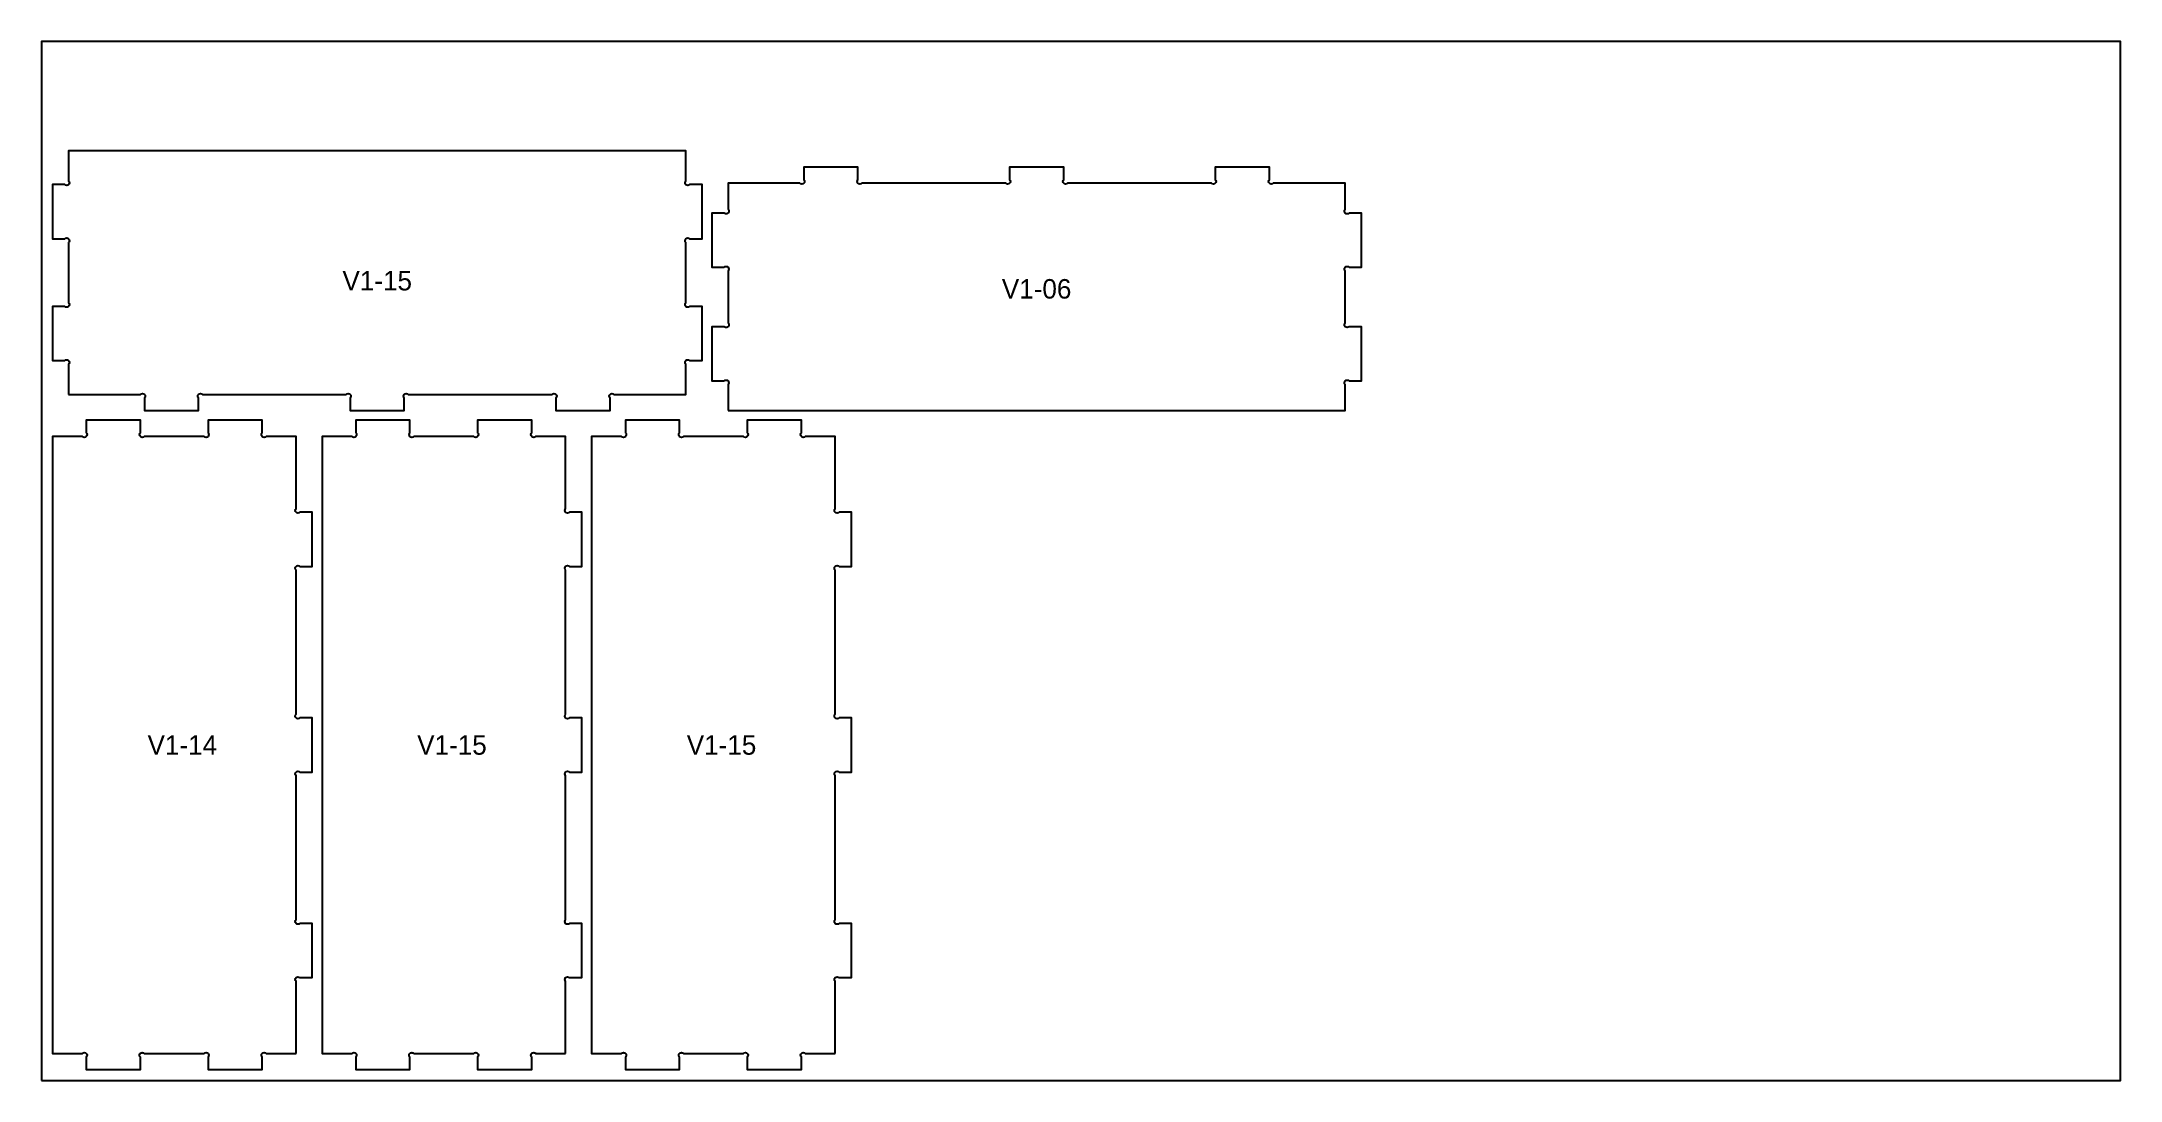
# Model space of a CAD drawing. Header units: inches. Extents: x 0 to 96, y 0 to 48.
import ezdxf
from ezdxf.enums import TextEntityAlignment as Align

# ---------------------------------------------------------------- set-up
doc = ezdxf.new("R2010")
doc.units = ezdxf.units.IN
doc.header["$MEASUREMENT"] = 0
for name, color, linetype in [('CUT_OUTSIDE', 1, 'Continuous'), ('LABELS', 7, 'Continuous'), ('SHEET', 8, 'Continuous')]:
    doc.layers.add(name, color=color, linetype=linetype)

msp = doc.modelspace()

# ---------------------------------------------------------------- linework, layer by layer
at = {"layer": 'CUT_OUTSIDE'}
for points in [[(1.25, 31.7), (4.573, 31.7, -1), (4.75, 31.523), (4.75, 30.95), (7.25, 30.95), (7.25, 31.523, -1), (7.427, 31.7), (14.073, 31.7, -1), (14.25, 31.523), (14.25, 30.95), (16.75, 30.95), (16.75, 31.523, -1), (16.927, 31.7), (23.573, 31.7, -1), (23.75, 31.523), (23.75, 30.95), (26.25, 30.95), (26.25, 31.523, -1), (26.427, 31.7), (29.75, 31.7), (29.75, 33.086, -1), (29.927, 33.263), (30.5, 33.263), (30.5, 35.763), (29.927, 35.763, -1), (29.75, 35.939), (29.75, 38.711, -1), (29.927, 38.888), (30.5, 38.888), (30.5, 41.388), (29.927, 41.388, -1), (29.75, 41.564), (29.75, 42.95), (1.25, 42.95), (1.25, 41.564, -1), (1.073, 41.388), (0.5, 41.388), (0.5, 38.888), (1.073, 38.888, -1), (1.25, 38.711), (1.25, 35.939, -1), (1.073, 35.763), (0.5, 35.763), (0.5, 33.263), (1.073, 33.263, -1), (1.25, 33.086)], [(31.7, 30.95), (60.2, 30.95), (60.2, 32.148, -1), (60.377, 32.325), (60.95, 32.325), (60.95, 34.825), (60.377, 34.825, -1), (60.2, 35.002), (60.2, 37.398, -1), (60.377, 37.575), (60.95, 37.575), (60.95, 40.075), (60.377, 40.075, -1), (60.2, 40.252), (60.2, 41.45), (56.877, 41.45, -1), (56.7, 41.627), (56.7, 42.2), (54.2, 42.2), (54.2, 41.627, -1), (54.023, 41.45), (47.377, 41.45, -1), (47.2, 41.627), (47.2, 42.2), (44.7, 42.2), (44.7, 41.627, -1), (44.523, 41.45), (37.877, 41.45, -1), (37.7, 41.627), (37.7, 42.2), (35.2, 42.2), (35.2, 41.627, -1), (35.023, 41.45), (31.7, 41.45), (31.7, 40.252, -1), (31.523, 40.075), (30.95, 40.075), (30.95, 37.575), (31.523, 37.575, -1), (31.7, 37.398), (31.7, 35.002, -1), (31.523, 34.825), (30.95, 34.825), (30.95, 32.325), (31.523, 32.325, -1), (31.7, 32.148)], [(11.75, 1.25), (11.75, 4.573, -1), (11.927, 4.75), (12.5, 4.75), (12.5, 7.25), (11.927, 7.25, -1), (11.75, 7.427), (11.75, 14.073, -1), (11.927, 14.25), (12.5, 14.25), (12.5, 16.75), (11.927, 16.75, -1), (11.75, 16.927), (11.75, 23.573, -1), (11.927, 23.75), (12.5, 23.75), (12.5, 26.25), (11.927, 26.25, -1), (11.75, 26.427), (11.75, 29.75), (10.364, 29.75, -1), (10.188, 29.927), (10.188, 30.5), (7.688, 30.5), (7.688, 29.927, -1), (7.511, 29.75), (4.739, 29.75, -1), (4.562, 29.927), (4.562, 30.5), (2.062, 30.5), (2.062, 29.927, -1), (1.886, 29.75), (0.5, 29.75), (0.5, 1.25), (1.886, 1.25, -1), (2.062, 1.073), (2.062, 0.5), (4.562, 0.5), (4.562, 1.073, -1), (4.739, 1.25), (7.511, 1.25, -1), (7.688, 1.073), (7.688, 0.5), (10.188, 0.5), (10.188, 1.073, -1), (10.364, 1.25)], [(24.2, 1.25), (24.2, 4.573, -1), (24.377, 4.75), (24.95, 4.75), (24.95, 7.25), (24.377, 7.25, -1), (24.2, 7.427), (24.2, 14.073, -1), (24.377, 14.25), (24.95, 14.25), (24.95, 16.75), (24.377, 16.75, -1), (24.2, 16.927), (24.2, 23.573, -1), (24.377, 23.75), (24.95, 23.75), (24.95, 26.25), (24.377, 26.25, -1), (24.2, 26.427), (24.2, 29.75), (22.814, 29.75, -1), (22.637, 29.927), (22.637, 30.5), (20.137, 30.5), (20.137, 29.927, -1), (19.961, 29.75), (17.189, 29.75, -1), (17.012, 29.927), (17.012, 30.5), (14.512, 30.5), (14.512, 29.927, -1), (14.336, 29.75), (12.95, 29.75), (12.95, 1.25), (14.336, 1.25, -1), (14.512, 1.073), (14.512, 0.5), (17.012, 0.5), (17.012, 1.073, -1), (17.189, 1.25), (19.961, 1.25, -1), (20.137, 1.073), (20.137, 0.5), (22.637, 0.5), (22.637, 1.073, -1), (22.814, 1.25)], [(36.65, 1.25), (36.65, 4.573, -1), (36.827, 4.75), (37.4, 4.75), (37.4, 7.25), (36.827, 7.25, -1), (36.65, 7.427), (36.65, 14.073, -1), (36.827, 14.25), (37.4, 14.25), (37.4, 16.75), (36.827, 16.75, -1), (36.65, 16.927), (36.65, 23.573, -1), (36.827, 23.75), (37.4, 23.75), (37.4, 26.25), (36.827, 26.25, -1), (36.65, 26.427), (36.65, 29.75), (35.264, 29.75, -1), (35.087, 29.927), (35.087, 30.5), (32.587, 30.5), (32.587, 29.927, -1), (32.411, 29.75), (29.639, 29.75, -1), (29.462, 29.927), (29.462, 30.5), (26.962, 30.5), (26.962, 29.927, -1), (26.786, 29.75), (25.4, 29.75), (25.4, 1.25), (26.786, 1.25, -1), (26.962, 1.073), (26.962, 0.5), (29.462, 0.5), (29.462, 1.073, -1), (29.639, 1.25), (32.411, 1.25, -1), (32.587, 1.073), (32.587, 0.5), (35.087, 0.5), (35.087, 1.073, -1), (35.264, 1.25)]]:
    msp.add_lwpolyline(points, format="xyb", close=True, dxfattribs=at)
at = {"layer": 'SHEET'}
msp.add_lwpolyline([(0, 0), (96, 0), (96, 48), (0, 48)], close=True, dxfattribs=at)

# ---------------------------------------------------------------- texts
at = {"layer": 'LABELS'}
for s, p in [('V1-15', (15.5, 36.95)), ('V1-06', (45.95, 36.575)), ('V1-14', (6.5, 15.5)), ('V1-15', (18.95, 15.5)), ('V1-15', (31.4, 15.5))]:
    msp.add_text(s, height=0.9, dxfattribs=at).set_placement(p, align=Align.MIDDLE_CENTER)

doc.saveas('drawing.dxf')
